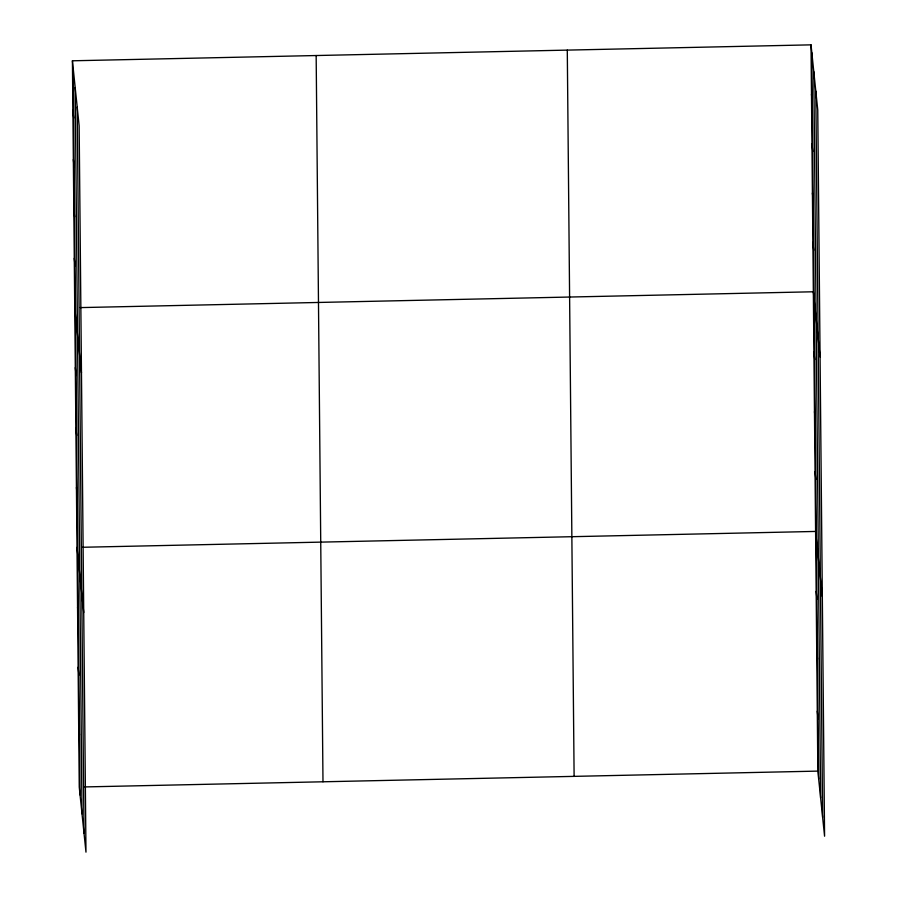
<?xml version="1.0" encoding="UTF-8"?>
<svg xmlns="http://www.w3.org/2000/svg" width="897" height="897" viewBox="0 0 897 897"><rect width="100%" height="100%" fill="white"/><g stroke="black" fill="none" stroke-linecap="round" stroke-linejoin="round"><path stroke-width="1.35" d="M72.422 60.794L79.149 125.894L85.977 852.15L79.25 787.05L72.422 60.794L811.023 44.85L817.75 109.95L824.578 836.206L817.851 771.106L811.023 44.85M80.281 307.604L813.344 291.772L820.071 356.871M82.535 547.271L815.597 531.439L822.325 596.539M84.789 786.927L817.851 771.106M811.482 94.23L812.301 102.123M811.953 143.621L812.772 151.515M812.413 193.001L813.231 200.894M812.884 242.392L813.702 250.285M813.915 351.691L814.723 359.585M814.476 411.611L815.295 419.504M815.037 471.519L815.855 479.413M816.169 591.358L816.976 599.252M816.73 651.267L817.548 659.16M817.29 711.186L818.109 719.08M72.881 110.185L73.7 118.079M73.341 159.565L74.159 167.459M73.812 208.956L74.63 216.85M74.272 258.336L75.09 266.23M74.743 307.727L81.47 372.827M75.303 367.635L76.122 375.529M75.864 427.555L76.682 435.449M76.436 487.475L77.243 495.357M76.996 547.383L83.724 612.483M77.557 607.303L78.375 615.196M78.117 667.222L78.936 675.105M78.689 727.131L79.497 735.024M815.799 91.068L822.627 817.324M813.792 71.625L820.62 797.87M811.841 52.744L818.669 779M567.285 50.109L574.114 776.365M316.159 55.536L322.987 781.792M77.198 107.023L84.026 833.268M75.18 87.57L82.019 813.826M73.229 68.688L80.068 794.944"/></g></svg>
